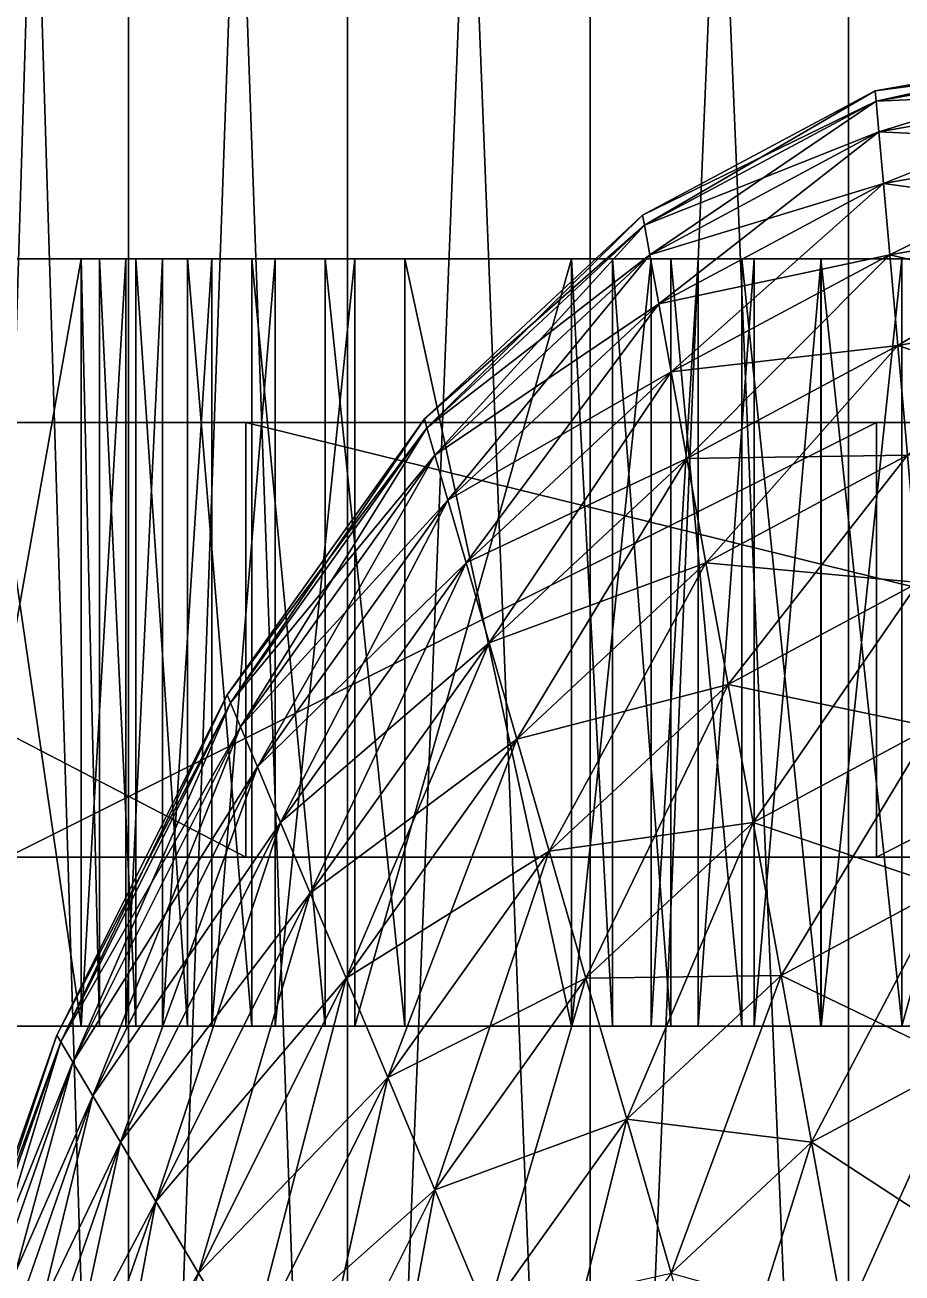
# Model space of a CAD drawing. Header units: metres. Extents: x -1.48 to 1.48, y -3.04 to 2.
# Drawn here: x 0.8869 to 1.0583, y -0.1244 to 0.1196 of the extents above; entities that cross this region are included whole.
import ezdxf

# ---------------------------------------------------------------- set-up
doc = ezdxf.new("R2010")
doc.units = ezdxf.units.M

msp = doc.modelspace()

# ---------------------------------------------------------------- linework, layer by layer
at = {"layer": 'Cylinder 2'}
for points in [[(0.87019, -0.428, -0.08816), (0.90716, 0.772, -0.05119), (0.90716, -0.428, -0.05119)], [(0.87019, -0.428, -0.08816), (0.87019, 0.772, -0.08816), (0.90716, 0.772, -0.05119)], [(0.90716, -0.428, -0.51081), (0.87019, 0.772, -0.47384), (0.87019, -0.428, -0.47384)], [(0.90716, -0.428, -0.51081), (0.90716, 0.772, -0.51081), (0.87019, 0.772, -0.47384)], [(0.90716, -0.428, -0.05119), (0.95, 0.772, -0.02119), (0.95, -0.428, -0.02119)], [(0.90716, -0.428, -0.05119), (0.90716, 0.772, -0.05119), (0.95, 0.772, -0.02119)], [(0.95, -0.428, -0.54081), (0.90716, 0.772, -0.51081), (0.90716, -0.428, -0.51081)], [(0.95, -0.428, -0.54081), (0.95, 0.772, -0.54081), (0.90716, 0.772, -0.51081)], [(0.95, -0.428, -0.02119), (0.99739, 0.772, 0.00091), (0.99739, -0.428, 0.00091)], [(0.95, -0.428, -0.02119), (0.95, 0.772, -0.02119), (0.99739, 0.772, 0.00091)], [(0.99739, -0.428, -0.56291), (0.95, 0.772, -0.54081), (0.95, -0.428, -0.54081)], [(0.99739, -0.428, -0.56291), (0.99739, 0.772, -0.56291), (0.95, 0.772, -0.54081)], [(0.99739, -0.428, 0.00091), (1.0479, 0.772, 0.01444), (1.04791, -0.428, 0.01444)], [(0.99739, -0.428, 0.00091), (0.99739, 0.772, 0.00091), (1.0479, 0.772, 0.01444)], [(1.04791, -0.428, -0.57644), (0.99739, 0.772, -0.56291), (0.99739, -0.428, -0.56291)], [(1.04791, -0.428, -0.57644), (1.0479, 0.772, -0.57644), (0.99739, 0.772, -0.56291)], [(1.04791, -0.428, 0.01444), (1.0479, 0.772, 0.01444), (1.1, 0.772, 0.019)], [(1.1, -0.428, -0.581), (1.0479, 0.772, -0.57644), (1.04791, -0.428, -0.57644)], [(1.1, -0.428, -0.581), (1.1, 0.772, -0.581), (1.0479, 0.772, -0.57644)], [(1.04791, -0.428, 0.01444), (1.1, 0.772, 0.019), (1.1, -0.428, 0.019)]]:
    msp.add_3dface(points, dxfattribs=at)
at = {"layer": 'Prism 12'}
for points in [[(0.9301, -0.04309, 0.06367), (0.76652, 0.04191, 0.16913), (0.76652, -0.04309, 0.16913)], [(0.9301, -0.04309, 0.06367), (0.9301, 0.04191, 0.06367), (0.76652, 0.04191, 0.16913)], [(0.88351, 0.04191, 0.28601), (0.76652, 0.04191, 0.16913), (0.9301, 0.04191, 0.06367)], [(0.88351, -0.04309, 0.28601), (1.05337, 0.04191, 0.18055), (1.05337, -0.04309, 0.18055)], [(0.88351, -0.04309, 0.28601), (0.88351, 0.04191, 0.28601), (1.05337, 0.04191, 0.18055)], [(1.05337, 0.04191, 0.18055), (0.88351, 0.04191, 0.28601), (0.9301, 0.04191, 0.06367)], [(1.275, -0.04309, -0.20477), (0.9301, 0.04191, 0.06367), (0.9301, -0.04309, 0.06367)], [(1.275, -0.04309, -0.20477), (1.275, 0.04191, -0.20477), (0.9301, 0.04191, 0.06367)], [(1.21949, 0.04191, 0.05591), (1.05337, 0.04191, 0.18055), (0.9301, 0.04191, 0.06367)], [(0.9301, 0.04191, 0.06367), (1.275, 0.04191, -0.20477), (1.21949, 0.04191, 0.05591)], [(1.05337, -0.04309, 0.18055), (1.21949, 0.04191, 0.05591), (1.21949, -0.04309, 0.05591)], [(1.05337, -0.04309, 0.18055), (1.05337, 0.04191, 0.18055), (1.21949, 0.04191, 0.05591)], [(0.88351, -0.04309, 0.28601), (0.9301, -0.04309, 0.06367), (0.76652, -0.04309, 0.16913)], [(0.88351, -0.04309, 0.28601), (1.05337, -0.04309, 0.18055), (0.9301, -0.04309, 0.06367)], [(1.21949, -0.04309, 0.05591), (0.9301, -0.04309, 0.06367), (1.05337, -0.04309, 0.18055)], [(1.275, -0.04309, -0.20477), (0.9301, -0.04309, 0.06367), (1.21949, -0.04309, 0.05591)]]:
    msp.add_3dface(points, dxfattribs=at)
at = {"layer": 'Prism 6'}
for points in [[(1.20622, 0.07389, -0.60793), (1.20622, 0.07389, 0.04593), (0.77307, 0.07389, -0.17478)], [(0.99377, 0.07389, -0.60793), (1.20622, 0.07389, -0.60793), (0.77307, 0.07389, -0.17478)], [(0.77307, 0.07389, -0.38722), (0.99377, 0.07389, -0.60793), (0.77307, 0.07389, -0.17478)], [(0.99377, 0.07389, -0.60793), (0.77307, 0.07389, -0.38722), (0.8219, 0.07389, -0.48305)], [(0.77307, 0.07389, -0.17478), (0.99377, 0.07389, 0.04593), (0.8219, 0.07389, -0.07895)], [(1.20622, 0.07389, 0.04593), (0.99377, 0.07389, 0.04593), (0.77307, 0.07389, -0.17478)], [(0.8219, 0.07389, -0.48305), (0.87609, 0.07389, -0.56283), (0.89795, 0.07389, -0.5591)], [(0.89795, 0.07389, -0.5591), (0.99377, 0.07389, -0.60793), (0.8219, 0.07389, -0.48305)], [(0.8219, 0.07389, -0.07895), (0.99377, 0.07389, 0.04593), (0.89795, 0.07389, -0.0029)], [(0.89795, 0.07389, -0.0029), (0.87124, 0.07389, 0.0024), (0.8219, 0.07389, -0.07895)], [(0.87124, -0.07611, 0.0024), (0.89795, 0.07389, -0.0029), (0.89795, -0.07611, -0.0029)], [(0.87124, -0.07611, 0.0024), (0.87124, 0.07389, 0.0024), (0.89795, 0.07389, -0.0029)], [(0.89795, -0.07611, -0.5591), (0.87609, 0.07389, -0.56283), (0.87609, -0.07611, -0.56283)], [(0.89795, -0.07611, -0.5591), (0.89795, 0.07389, -0.5591), (0.87609, 0.07389, -0.56283)], [(0.89795, -0.07611, -0.0029), (0.90665, 0.07389, 0.0343), (0.90665, -0.07611, 0.0343)], [(0.89795, -0.07611, -0.0029), (0.89795, 0.07389, -0.0029), (0.90665, 0.07389, 0.0343)], [(0.90149, -0.07611, -0.58017), (0.89795, 0.07389, -0.5591), (0.89795, -0.07611, -0.5591)], [(0.90149, -0.07611, -0.58017), (0.90149, 0.07389, -0.58017), (0.89795, 0.07389, -0.5591)], [(0.99377, 0.07389, -0.60793), (0.89795, 0.07389, -0.5591), (0.90149, 0.07389, -0.58017)], [(0.95144, 0.07389, 0.05707), (0.89795, 0.07389, -0.0029), (0.99377, 0.07389, 0.04593)], [(0.95144, 0.07389, 0.05707), (0.90665, 0.07389, 0.0343), (0.89795, 0.07389, -0.0029)], [(0.90861, -0.07611, -0.59679), (0.90149, 0.07389, -0.58017), (0.90149, -0.07611, -0.58017)], [(0.90861, -0.07611, -0.59679), (0.90861, 0.07389, -0.59679), (0.90149, 0.07389, -0.58017)], [(0.99377, 0.07389, -0.60793), (0.90149, 0.07389, -0.58017), (0.96121, 0.07389, -0.62053)], [(0.90149, 0.07389, -0.58017), (0.90861, 0.07389, -0.59679), (0.96121, 0.07389, -0.62053)], [(0.90665, -0.07611, 0.0343), (0.91384, 0.07389, 0.04614), (0.91384, -0.07611, 0.04614)], [(0.90665, -0.07611, 0.0343), (0.90665, 0.07389, 0.0343), (0.91384, 0.07389, 0.04614)], [(0.91384, 0.07389, 0.04614), (0.90665, 0.07389, 0.0343), (0.93585, 0.07389, 0.05732)], [(0.95144, 0.07389, 0.05707), (0.93585, 0.07389, 0.05732), (0.90665, 0.07389, 0.0343)], [(0.91873, -0.07611, -0.60906), (0.90861, 0.07389, -0.59679), (0.90861, -0.07611, -0.59679)], [(0.91873, -0.07611, -0.60906), (0.91873, 0.07389, -0.60906), (0.90861, 0.07389, -0.59679)], [(0.90861, 0.07389, -0.59679), (0.94561, 0.07389, -0.62084), (0.96121, 0.07389, -0.62053)], [(0.94561, 0.07389, -0.62084), (0.90861, 0.07389, -0.59679), (0.91873, 0.07389, -0.60906)], [(0.91384, -0.07611, 0.04614), (0.92344, 0.07389, 0.05374), (0.92344, -0.07611, 0.05374)], [(0.91384, -0.07611, 0.04614), (0.91384, 0.07389, 0.04614), (0.92344, 0.07389, 0.05374)], [(0.91384, 0.07389, 0.04614), (0.93585, 0.07389, 0.05732), (0.92344, 0.07389, 0.05374)], [(0.93126, -0.07611, -0.61704), (0.91873, 0.07389, -0.60906), (0.91873, -0.07611, -0.60906)], [(0.93126, -0.07611, -0.61704), (0.93126, 0.07389, -0.61704), (0.91873, 0.07389, -0.60906)], [(0.91873, 0.07389, -0.60906), (0.93126, 0.07389, -0.61704), (0.94561, 0.07389, -0.62084)], [(0.92344, -0.07611, 0.05374), (0.93585, 0.07389, 0.05732), (0.93585, -0.07611, 0.05732)], [(0.92344, -0.07611, 0.05374), (0.92344, 0.07389, 0.05374), (0.93585, 0.07389, 0.05732)], [(0.94561, -0.07611, -0.62084), (0.93126, 0.07389, -0.61704), (0.93126, -0.07611, -0.61704)], [(0.94561, -0.07611, -0.62084), (0.94561, 0.07389, -0.62084), (0.93126, 0.07389, -0.61704)], [(0.93585, -0.07611, 0.05732), (0.95144, 0.07389, 0.05707), (0.95144, -0.07611, 0.05707)], [(0.93585, -0.07611, 0.05732), (0.93585, 0.07389, 0.05732), (0.95144, 0.07389, 0.05707)], [(0.96121, -0.07611, -0.62053), (0.94561, 0.07389, -0.62084), (0.94561, -0.07611, -0.62084)], [(0.96121, -0.07611, -0.62053), (0.96121, 0.07389, -0.62053), (0.94561, 0.07389, -0.62084)], [(0.95144, -0.07611, 0.05707), (0.99377, 0.07389, 0.04593), (0.99377, -0.07611, 0.04593)], [(0.95144, -0.07611, 0.05707), (0.95144, 0.07389, 0.05707), (0.99377, 0.07389, 0.04593)], [(0.99377, -0.07611, -0.60793), (0.96121, 0.07389, -0.62053), (0.96121, -0.07611, -0.62053)], [(0.99377, -0.07611, -0.60793), (0.99377, 0.07389, -0.60793), (0.96121, 0.07389, -0.62053)], [(0.99377, -0.07611, 0.04593), (1.00929, 0.07389, 0.07958), (1.00929, -0.07611, 0.07958)], [(0.99377, -0.07611, 0.04593), (0.99377, 0.07389, 0.04593), (1.00929, 0.07389, 0.07958)], [(1.00178, -0.07611, -0.62402), (0.99377, 0.07389, -0.60793), (0.99377, -0.07611, -0.60793)], [(1.00178, -0.07611, -0.62402), (1.00178, 0.07389, -0.62402), (0.99377, 0.07389, -0.60793)], [(1.1, 0.07389, -0.62475), (1.20622, 0.07389, -0.60793), (0.99377, 0.07389, -0.60793)], [(0.99377, 0.07389, -0.60793), (1.05839, 0.07389, -0.64889), (1.1, 0.07389, -0.62475)], [(1.04245, 0.07389, -0.64869), (1.05839, 0.07389, -0.64889), (0.99377, 0.07389, -0.60793)], [(0.99377, 0.07389, -0.60793), (1.02707, 0.07389, -0.64445), (1.04245, 0.07389, -0.64869)], [(0.99377, 0.07389, -0.60793), (1.00178, 0.07389, -0.62402), (1.02707, 0.07389, -0.64445)], [(1.0583, 0.07389, 0.0913), (0.99377, 0.07389, 0.04593), (1.1, 0.07389, 0.06275)], [(1.00929, 0.07389, 0.07958), (0.99377, 0.07389, 0.04593), (1.0583, 0.07389, 0.0913)], [(0.99377, 0.07389, 0.04593), (1.20622, 0.07389, 0.04593), (1.1, 0.07389, 0.06275)], [(1.01319, -0.07611, -0.63621), (1.00178, 0.07389, -0.62402), (1.00178, -0.07611, -0.62402)], [(1.01319, -0.07611, -0.63621), (1.01319, 0.07389, -0.63621), (1.00178, 0.07389, -0.62402)], [(1.00178, 0.07389, -0.62402), (1.01319, 0.07389, -0.63621), (1.02707, 0.07389, -0.64445)], [(1.00929, -0.07611, 0.07958), (1.01852, 0.07389, 0.09008), (1.01852, -0.07611, 0.09008)], [(1.00929, -0.07611, 0.07958), (1.00929, 0.07389, 0.07958), (1.01852, 0.07389, 0.09008)], [(1.0583, 0.07389, 0.0913), (1.04252, 0.07389, 0.09635), (1.00929, 0.07389, 0.07958)], [(1.04252, 0.07389, 0.09635), (1.01852, 0.07389, 0.09008), (1.00929, 0.07389, 0.07958)], [(1.02707, -0.07611, -0.64445), (1.01319, 0.07389, -0.63621), (1.01319, -0.07611, -0.63621)], [(1.02707, -0.07611, -0.64445), (1.02707, 0.07389, -0.64445), (1.01319, 0.07389, -0.63621)], [(1.01852, -0.07611, 0.09008), (1.02943, 0.07389, 0.0958), (1.02943, -0.07611, 0.0958)], [(1.01852, -0.07611, 0.09008), (1.01852, 0.07389, 0.09008), (1.02943, 0.07389, 0.0958)], [(1.04252, 0.07389, 0.09635), (1.02943, 0.07389, 0.0958), (1.01852, 0.07389, 0.09008)], [(1.04245, -0.07611, -0.64869), (1.02707, 0.07389, -0.64445), (1.02707, -0.07611, -0.64445)], [(1.04245, -0.07611, -0.64869), (1.04245, 0.07389, -0.64869), (1.02707, 0.07389, -0.64445)], [(1.02943, -0.07611, 0.0958), (1.04252, 0.07389, 0.09635), (1.04252, -0.07611, 0.09635)], [(1.02943, -0.07611, 0.0958), (1.02943, 0.07389, 0.0958), (1.04252, 0.07389, 0.09635)], [(1.05839, -0.07611, -0.64889), (1.04245, 0.07389, -0.64869), (1.04245, -0.07611, -0.64869)], [(1.05839, -0.07611, -0.64889), (1.05839, 0.07389, -0.64889), (1.04245, 0.07389, -0.64869)], [(1.04252, -0.07611, 0.09635), (1.0583, 0.07389, 0.0913), (1.0583, -0.07611, 0.0913)], [(1.04252, -0.07611, 0.09635), (1.04252, 0.07389, 0.09635), (1.0583, 0.07389, 0.0913)], [(1.0583, -0.07611, 0.0913), (1.1, 0.07389, 0.06275), (1.1, -0.07611, 0.06275)], [(1.0583, -0.07611, 0.0913), (1.0583, 0.07389, 0.0913), (1.1, 0.07389, 0.06275)], [(0.77307, -0.07611, -0.38722), (0.99377, -0.07611, -0.60793), (0.8219, -0.07611, -0.48305)], [(0.77307, -0.07611, -0.17478), (0.99377, -0.07611, -0.60793), (0.77307, -0.07611, -0.38722)], [(0.99377, -0.07611, -0.60793), (0.77307, -0.07611, -0.17478), (1.20622, -0.07611, -0.60793)], [(0.8219, -0.07611, -0.07895), (0.99377, -0.07611, 0.04593), (0.77307, -0.07611, -0.17478)], [(0.99377, -0.07611, 0.04593), (1.20622, -0.07611, 0.04593), (0.77307, -0.07611, -0.17478)], [(1.20622, -0.07611, 0.04593), (1.20622, -0.07611, -0.60793), (0.77307, -0.07611, -0.17478)], [(0.89795, -0.07611, -0.5591), (0.87609, -0.07611, -0.56283), (0.8219, -0.07611, -0.48305)], [(0.99377, -0.07611, -0.60793), (0.89795, -0.07611, -0.5591), (0.8219, -0.07611, -0.48305)], [(0.99377, -0.07611, 0.04593), (0.8219, -0.07611, -0.07895), (0.89795, -0.07611, -0.0029)], [(0.89795, -0.07611, -0.0029), (0.8219, -0.07611, -0.07895), (0.87124, -0.07611, 0.0024)], [(0.89795, -0.07611, -0.5591), (0.99377, -0.07611, -0.60793), (0.90149, -0.07611, -0.58017)], [(0.89795, -0.07611, -0.0029), (0.90665, -0.07611, 0.0343), (0.95144, -0.07611, 0.05707)], [(0.99377, -0.07611, 0.04593), (0.89795, -0.07611, -0.0029), (0.95144, -0.07611, 0.05707)], [(0.90149, -0.07611, -0.58017), (0.96121, -0.07611, -0.62053), (0.90861, -0.07611, -0.59679)], [(0.96121, -0.07611, -0.62053), (0.90149, -0.07611, -0.58017), (0.99377, -0.07611, -0.60793)], [(0.90665, -0.07611, 0.0343), (0.91384, -0.07611, 0.04614), (0.93585, -0.07611, 0.05732)], [(0.90665, -0.07611, 0.0343), (0.93585, -0.07611, 0.05732), (0.95144, -0.07611, 0.05707)], [(0.90861, -0.07611, -0.59679), (0.96121, -0.07611, -0.62053), (0.94561, -0.07611, -0.62084)], [(0.90861, -0.07611, -0.59679), (0.94561, -0.07611, -0.62084), (0.91873, -0.07611, -0.60906)], [(0.93585, -0.07611, 0.05732), (0.91384, -0.07611, 0.04614), (0.92344, -0.07611, 0.05374)], [(0.91873, -0.07611, -0.60906), (0.94561, -0.07611, -0.62084), (0.93126, -0.07611, -0.61704)], [(1.05839, -0.07611, -0.64889), (1.04245, -0.07611, -0.64869), (0.99377, -0.07611, -0.60793)], [(1.02707, -0.07611, -0.64445), (0.99377, -0.07611, -0.60793), (1.04245, -0.07611, -0.64869)], [(1.00178, -0.07611, -0.62402), (0.99377, -0.07611, -0.60793), (1.02707, -0.07611, -0.64445)], [(1.05839, -0.07611, -0.64889), (0.99377, -0.07611, -0.60793), (1.1, -0.07611, -0.62475)], [(1.0583, -0.07611, 0.0913), (0.99377, -0.07611, 0.04593), (1.00929, -0.07611, 0.07958)], [(1.1, -0.07611, 0.06275), (0.99377, -0.07611, 0.04593), (1.0583, -0.07611, 0.0913)], [(1.20622, -0.07611, 0.04593), (0.99377, -0.07611, 0.04593), (1.1, -0.07611, 0.06275)], [(1.20622, -0.07611, -0.60793), (1.1, -0.07611, -0.62475), (0.99377, -0.07611, -0.60793)], [(1.02707, -0.07611, -0.64445), (1.01319, -0.07611, -0.63621), (1.00178, -0.07611, -0.62402)], [(1.00929, -0.07611, 0.07958), (1.04252, -0.07611, 0.09635), (1.0583, -0.07611, 0.0913)], [(1.04252, -0.07611, 0.09635), (1.00929, -0.07611, 0.07958), (1.01852, -0.07611, 0.09008)], [(1.02943, -0.07611, 0.0958), (1.04252, -0.07611, 0.09635), (1.01852, -0.07611, 0.09008)]]:
    msp.add_3dface(points, dxfattribs=at)
at = {"layer": 'Sphere 1'}
for points in [[(1.05329, 0.10477, -0.25747), (1.05311, 0.1068, -0.281), (1.1, 0.115, -0.281)], [(1.05311, 0.1068, -0.281), (1.1, 0.11295, -0.30453), (1.1, 0.115, -0.281)], [(1.05329, 0.10477, -0.25747), (1.1, 0.115, -0.281), (1.1, 0.11295, -0.25747)], [(1.05311, 0.1068, -0.281), (1.05329, 0.10477, -0.30453), (1.1, 0.11295, -0.30453)], [(1.05383, 0.09872, -0.23412), (1.05329, 0.10477, -0.25747), (1.1, 0.11295, -0.25747)], [(1.05329, 0.10477, -0.30453), (1.1, 0.1068, -0.32789), (1.1, 0.11295, -0.30453)], [(1.05383, 0.09872, -0.23412), (1.1, 0.11295, -0.25747), (1.1, 0.1068, -0.23412)], [(1.00801, 0.0805, -0.25747), (1.00765, 0.08243, -0.281), (1.05311, 0.1068, -0.281)], [(1.00765, 0.08243, -0.281), (1.05329, 0.10477, -0.30453), (1.05311, 0.1068, -0.281)], [(1.00801, 0.0805, -0.25747), (1.05311, 0.1068, -0.281), (1.05329, 0.10477, -0.25747)], [(1.05329, 0.10477, -0.30453), (1.05383, 0.09872, -0.32789), (1.1, 0.1068, -0.32789)], [(1.05471, 0.08868, -0.21112), (1.05383, 0.09872, -0.23412), (1.1, 0.1068, -0.23412)], [(1.05383, 0.09872, -0.32789), (1.1, 0.0966, -0.35088), (1.1, 0.1068, -0.32789)], [(1.05471, 0.08868, -0.21112), (1.1, 0.1068, -0.23412), (1.1, 0.0966, -0.21112)], [(1.00765, 0.08243, -0.281), (1.00801, 0.0805, -0.30453), (1.05329, 0.10477, -0.30453)], [(1.00906, 0.07473, -0.23412), (1.00801, 0.0805, -0.25747), (1.05329, 0.10477, -0.25747)], [(1.00801, 0.0805, -0.30453), (1.05383, 0.09872, -0.32789), (1.05329, 0.10477, -0.30453)], [(1.00906, 0.07473, -0.23412), (1.05329, 0.10477, -0.25747), (1.05383, 0.09872, -0.23412)], [(1.00801, 0.0805, -0.30453), (1.00906, 0.07473, -0.32789), (1.05383, 0.09872, -0.32789)], [(1.0108, 0.06514, -0.21112), (1.00906, 0.07473, -0.23412), (1.05383, 0.09872, -0.23412)], [(1.00906, 0.07473, -0.32789), (1.05471, 0.08868, -0.35088), (1.05383, 0.09872, -0.32789)], [(1.0108, 0.06514, -0.21112), (1.05383, 0.09872, -0.23412), (1.05471, 0.08868, -0.21112)], [(1.05383, 0.09872, -0.32789), (1.05471, 0.08868, -0.35088), (1.1, 0.0966, -0.35088)], [(1.05594, 0.07473, -0.18865), (1.05471, 0.08868, -0.21112), (1.1, 0.0966, -0.21112)], [(1.05471, 0.08868, -0.35088), (1.1, 0.08243, -0.37335), (1.1, 0.0966, -0.35088)], [(1.05594, 0.07473, -0.18865), (1.1, 0.0966, -0.21112), (1.1, 0.08243, -0.18865)], [(1.00906, 0.07473, -0.32789), (1.0108, 0.06514, -0.35088), (1.05471, 0.08868, -0.35088)], [(1.01322, 0.05183, -0.18865), (1.0108, 0.06514, -0.21112), (1.05471, 0.08868, -0.21112)], [(1.0108, 0.06514, -0.35088), (1.05594, 0.07473, -0.37335), (1.05471, 0.08868, -0.35088)], [(1.01322, 0.05183, -0.18865), (1.05471, 0.08868, -0.21112), (1.05594, 0.07473, -0.18865)], [(1.05471, 0.08868, -0.35088), (1.05594, 0.07473, -0.37335), (1.1, 0.08243, -0.37335)], [(0.96551, 0.04087, -0.25747), (0.965, 0.04265, -0.281), (1.00765, 0.08243, -0.281)], [(0.965, 0.04265, -0.281), (1.00801, 0.0805, -0.30453), (1.00765, 0.08243, -0.281)], [(0.96551, 0.04087, -0.25747), (1.00765, 0.08243, -0.281), (1.00801, 0.0805, -0.25747)], [(1.05751, 0.05697, -0.16689), (1.05594, 0.07473, -0.18865), (1.1, 0.08243, -0.18865)], [(1.05594, 0.07473, -0.37335), (1.1, 0.06441, -0.39511), (1.1, 0.08243, -0.37335)], [(1.05751, 0.05697, -0.16689), (1.1, 0.08243, -0.18865), (1.1, 0.06441, -0.16689)], [(0.965, 0.04265, -0.281), (0.96551, 0.04087, -0.30453), (1.00801, 0.0805, -0.30453)], [(0.96705, 0.03555, -0.23412), (0.96551, 0.04087, -0.25747), (1.00801, 0.0805, -0.25747)], [(0.96551, 0.04087, -0.30453), (1.00906, 0.07473, -0.32789), (1.00801, 0.0805, -0.30453)], [(0.96705, 0.03555, -0.23412), (1.00801, 0.0805, -0.25747), (1.00906, 0.07473, -0.23412)], [(0.96551, 0.04087, -0.30453), (0.96705, 0.03555, -0.32789), (1.00906, 0.07473, -0.32789)], [(0.9696, 0.02672, -0.21112), (0.96705, 0.03555, -0.23412), (1.00906, 0.07473, -0.23412)], [(0.96705, 0.03555, -0.32789), (1.0108, 0.06514, -0.35088), (1.00906, 0.07473, -0.32789)], [(0.9696, 0.02672, -0.21112), (1.00906, 0.07473, -0.23412), (1.0108, 0.06514, -0.21112)], [(1.0108, 0.06514, -0.35088), (1.01322, 0.05183, -0.37335), (1.05594, 0.07473, -0.37335)], [(1.01631, 0.03489, -0.16689), (1.01322, 0.05183, -0.18865), (1.05594, 0.07473, -0.18865)], [(1.01322, 0.05183, -0.37335), (1.05751, 0.05697, -0.39511), (1.05594, 0.07473, -0.37335)], [(1.01631, 0.03489, -0.16689), (1.05594, 0.07473, -0.18865), (1.05751, 0.05697, -0.16689)], [(1.05594, 0.07473, -0.37335), (1.05751, 0.05697, -0.39511), (1.1, 0.06441, -0.39511)], [(0.96705, 0.03555, -0.32789), (0.9696, 0.02672, -0.35088), (1.0108, 0.06514, -0.35088)], [(0.97314, 0.01445, -0.18865), (0.9696, 0.02672, -0.21112), (1.0108, 0.06514, -0.21112)], [(0.9696, 0.02672, -0.35088), (1.01322, 0.05183, -0.37335), (1.0108, 0.06514, -0.35088)], [(0.97314, 0.01445, -0.18865), (1.0108, 0.06514, -0.21112), (1.01322, 0.05183, -0.18865)], [(1.0594, 0.03555, -0.146), (1.05751, 0.05697, -0.16689), (1.1, 0.06441, -0.16689)], [(1.05751, 0.05697, -0.39511), (1.1, 0.04265, -0.416), (1.1, 0.06441, -0.39511)], [(1.01322, 0.05183, -0.37335), (1.01631, 0.03489, -0.39511), (1.05751, 0.05697, -0.39511)], [(1.02003, 0.01445, -0.146), (1.01631, 0.03489, -0.16689), (1.05751, 0.05697, -0.16689)], [(1.01631, 0.03489, -0.39511), (1.0594, 0.03555, -0.416), (1.05751, 0.05697, -0.39511)], [(1.02003, 0.01445, -0.146), (1.05751, 0.05697, -0.16689), (1.0594, 0.03555, -0.146)], [(1.05751, 0.05697, -0.39511), (1.0594, 0.03555, -0.416), (1.1, 0.04265, -0.416)], [(0.9696, 0.02672, -0.35088), (0.97314, 0.01445, -0.37335), (1.01322, 0.05183, -0.37335)], [(0.97765, -0.00116, -0.16689), (0.97314, 0.01445, -0.18865), (1.01322, 0.05183, -0.18865)], [(0.97314, 0.01445, -0.37335), (1.01631, 0.03489, -0.39511), (1.01322, 0.05183, -0.37335)], [(0.97765, -0.00116, -0.16689), (1.01322, 0.05183, -0.18865), (1.01631, 0.03489, -0.16689)], [(0.92711, -0.01291, -0.25747), (0.92645, -0.01134, -0.281), (0.965, 0.04265, -0.281)], [(0.92645, -0.01134, -0.281), (0.96551, 0.04087, -0.30453), (0.965, 0.04265, -0.281)], [(0.92711, -0.01291, -0.25747), (0.965, 0.04265, -0.281), (0.96551, 0.04087, -0.25747)], [(0.92645, -0.01134, -0.281), (0.92711, -0.01291, -0.30453), (0.96551, 0.04087, -0.30453)], [(0.92908, -0.01762, -0.23412), (0.92711, -0.01291, -0.25747), (0.96551, 0.04087, -0.25747)], [(0.92711, -0.01291, -0.30453), (0.96705, 0.03555, -0.32789), (0.96551, 0.04087, -0.30453)], [(0.92908, -0.01762, -0.23412), (0.96551, 0.04087, -0.25747), (0.96705, 0.03555, -0.23412)], [(0.92711, -0.01291, -0.30453), (0.92908, -0.01762, -0.32789), (0.96705, 0.03555, -0.32789)], [(0.93236, -0.02543, -0.21112), (0.92908, -0.01762, -0.23412), (0.96705, 0.03555, -0.23412)], [(0.92908, -0.01762, -0.32789), (0.9696, 0.02672, -0.35088), (0.96705, 0.03555, -0.32789)], [(0.93236, -0.02543, -0.21112), (0.96705, 0.03555, -0.23412), (0.9696, 0.02672, -0.21112)], [(0.97314, 0.01445, -0.37335), (0.97765, -0.00116, -0.39511), (1.01631, 0.03489, -0.39511)], [(0.98309, -0.02, -0.146), (0.97765, -0.00116, -0.16689), (1.01631, 0.03489, -0.16689)], [(0.97765, -0.00116, -0.39511), (1.02003, 0.01445, -0.416), (1.01631, 0.03489, -0.39511)], [(0.98309, -0.02, -0.146), (1.01631, 0.03489, -0.16689), (1.02003, 0.01445, -0.146)], [(1.01631, 0.03489, -0.39511), (1.02003, 0.01445, -0.416), (1.0594, 0.03555, -0.416)], [(1.02435, -0.00933, -0.12613), (1.02003, 0.01445, -0.146), (1.0594, 0.03555, -0.146)], [(1.02003, 0.01445, -0.416), (1.06159, 0.01062, -0.43587), (1.0594, 0.03555, -0.416)], [(1.02435, -0.00933, -0.12613), (1.0594, 0.03555, -0.146), (1.06159, 0.01062, -0.12613)], [(0.92908, -0.01762, -0.32789), (0.93236, -0.02543, -0.35088), (0.9696, 0.02672, -0.35088)], [(0.93691, -0.03628, -0.18865), (0.93236, -0.02543, -0.21112), (0.9696, 0.02672, -0.21112)], [(0.93236, -0.02543, -0.35088), (0.97314, 0.01445, -0.37335), (0.9696, 0.02672, -0.35088)], [(0.93691, -0.03628, -0.18865), (0.9696, 0.02672, -0.21112), (0.97314, 0.01445, -0.18865)], [(0.93236, -0.02543, -0.35088), (0.93691, -0.03628, -0.37335), (0.97314, 0.01445, -0.37335)], [(0.94271, -0.05009, -0.16689), (0.93691, -0.03628, -0.18865), (0.97314, 0.01445, -0.18865)], [(0.93691, -0.03628, -0.37335), (0.97765, -0.00116, -0.39511), (0.97314, 0.01445, -0.37335)], [(0.94271, -0.05009, -0.16689), (0.97314, 0.01445, -0.18865), (0.97765, -0.00116, -0.16689)], [(0.97765, -0.00116, -0.39511), (0.98309, -0.02, -0.416), (1.02003, 0.01445, -0.416)], [(0.98941, -0.04192, -0.12613), (0.98309, -0.02, -0.146), (1.02003, 0.01445, -0.146)], [(0.98309, -0.02, -0.416), (1.02435, -0.00933, -0.43587), (1.02003, 0.01445, -0.416)], [(0.98941, -0.04192, -0.12613), (1.02003, 0.01445, -0.146), (1.02435, -0.00933, -0.12613)], [(1.02003, 0.01445, -0.416), (1.02435, -0.00933, -0.43587), (1.06159, 0.01062, -0.43587)], [(1.02926, -0.03628, -0.10745), (1.02435, -0.00933, -0.12613), (1.06159, 0.01062, -0.12613)], [(1.02435, -0.00933, -0.43587), (1.06408, -0.01762, -0.45455), (1.06159, 0.01062, -0.43587)], [(1.02926, -0.03628, -0.10745), (1.06159, 0.01062, -0.12613), (1.06408, -0.01762, -0.10745)], [(0.93691, -0.03628, -0.37335), (0.94271, -0.05009, -0.39511), (0.97765, -0.00116, -0.39511)], [(0.9497, -0.06676, -0.146), (0.94271, -0.05009, -0.16689), (0.97765, -0.00116, -0.16689)], [(0.94271, -0.05009, -0.39511), (0.98309, -0.02, -0.416), (0.97765, -0.00116, -0.39511)], [(0.9497, -0.06676, -0.146), (0.97765, -0.00116, -0.16689), (0.98309, -0.02, -0.146)], [(0.98309, -0.02, -0.416), (0.98941, -0.04192, -0.43587), (1.02435, -0.00933, -0.43587)], [(0.99658, -0.06676, -0.10745), (0.98941, -0.04192, -0.12613), (1.02435, -0.00933, -0.12613)], [(0.98941, -0.04192, -0.43587), (1.02926, -0.03628, -0.45455), (1.02435, -0.00933, -0.43587)], [(0.99658, -0.06676, -0.10745), (1.02435, -0.00933, -0.12613), (1.02926, -0.03628, -0.10745)], [(1.02435, -0.00933, -0.43587), (1.02926, -0.03628, -0.45455), (1.06408, -0.01762, -0.45455)], [(0.89395, -0.07922, -0.25747), (0.89317, -0.07789, -0.281), (0.92645, -0.01134, -0.281)], [(0.89317, -0.07789, -0.281), (0.92711, -0.01291, -0.30453), (0.92645, -0.01134, -0.281)], [(0.89395, -0.07922, -0.25747), (0.92645, -0.01134, -0.281), (0.92711, -0.01291, -0.25747)], [(0.89317, -0.07789, -0.281), (0.89395, -0.07922, -0.30453), (0.92711, -0.01291, -0.30453)], [(0.89631, -0.08317, -0.23412), (0.89395, -0.07922, -0.25747), (0.92711, -0.01291, -0.25747)], [(0.89395, -0.07922, -0.30453), (0.92908, -0.01762, -0.32789), (0.92711, -0.01291, -0.30453)], [(0.89631, -0.08317, -0.23412), (0.92711, -0.01291, -0.25747), (0.92908, -0.01762, -0.23412)], [(0.89395, -0.07922, -0.30453), (0.89631, -0.08317, -0.32789), (0.92908, -0.01762, -0.32789)], [(0.90022, -0.08972, -0.21112), (0.89631, -0.08317, -0.23412), (0.92908, -0.01762, -0.23412)], [(0.89631, -0.08317, -0.32789), (0.93236, -0.02543, -0.35088), (0.92908, -0.01762, -0.32789)], [(0.90022, -0.08972, -0.21112), (0.92908, -0.01762, -0.23412), (0.93236, -0.02543, -0.21112)], [(1.0347, -0.06619, -0.09008), (1.02926, -0.03628, -0.10745), (1.06408, -0.01762, -0.10745)], [(1.02926, -0.03628, -0.45455), (1.06685, -0.04896, -0.47192), (1.06408, -0.01762, -0.45455)], [(1.0347, -0.06619, -0.09008), (1.06408, -0.01762, -0.10745), (1.06685, -0.04896, -0.09008)], [(0.94271, -0.05009, -0.39511), (0.9497, -0.06676, -0.416), (0.98309, -0.02, -0.416)], [(0.95783, -0.08615, -0.12613), (0.9497, -0.06676, -0.146), (0.98309, -0.02, -0.146)], [(0.9497, -0.06676, -0.416), (0.98941, -0.04192, -0.43587), (0.98309, -0.02, -0.416)], [(0.95783, -0.08615, -0.12613), (0.98309, -0.02, -0.146), (0.98941, -0.04192, -0.12613)], [(0.89631, -0.08317, -0.32789), (0.90022, -0.08972, -0.35088), (0.93236, -0.02543, -0.35088)], [(0.90564, -0.09883, -0.18865), (0.90022, -0.08972, -0.21112), (0.93236, -0.02543, -0.21112)], [(0.90022, -0.08972, -0.35088), (0.93691, -0.03628, -0.37335), (0.93236, -0.02543, -0.35088)], [(0.90564, -0.09883, -0.18865), (0.93236, -0.02543, -0.21112), (0.93691, -0.03628, -0.18865)], [(0.90022, -0.08972, -0.35088), (0.90564, -0.09883, -0.37335), (0.93691, -0.03628, -0.37335)], [(0.91255, -0.11042, -0.16689), (0.90564, -0.09883, -0.18865), (0.93691, -0.03628, -0.18865)], [(0.90564, -0.09883, -0.37335), (0.94271, -0.05009, -0.39511), (0.93691, -0.03628, -0.37335)], [(0.91255, -0.11042, -0.16689), (0.93691, -0.03628, -0.18865), (0.94271, -0.05009, -0.16689)], [(0.98941, -0.04192, -0.43587), (0.99658, -0.06676, -0.45455), (1.02926, -0.03628, -0.45455)], [(1.00454, -0.09432, -0.09008), (0.99658, -0.06676, -0.10745), (1.02926, -0.03628, -0.10745)], [(0.99658, -0.06676, -0.45455), (1.0347, -0.06619, -0.47192), (1.02926, -0.03628, -0.45455)], [(1.00454, -0.09432, -0.09008), (1.02926, -0.03628, -0.10745), (1.0347, -0.06619, -0.09008)], [(1.02926, -0.03628, -0.45455), (1.0347, -0.06619, -0.47192), (1.06685, -0.04896, -0.47192)], [(0.9497, -0.06676, -0.416), (0.95783, -0.08615, -0.43587), (0.98941, -0.04192, -0.43587)], [(0.96705, -0.10811, -0.10745), (0.95783, -0.08615, -0.12613), (0.98941, -0.04192, -0.12613)], [(0.95783, -0.08615, -0.43587), (0.99658, -0.06676, -0.45455), (0.98941, -0.04192, -0.43587)], [(0.96705, -0.10811, -0.10745), (0.98941, -0.04192, -0.12613), (0.99658, -0.06676, -0.10745)], [(0.90564, -0.09883, -0.37335), (0.91255, -0.11042, -0.39511), (0.94271, -0.05009, -0.39511)], [(0.92088, -0.1244, -0.146), (0.91255, -0.11042, -0.16689), (0.94271, -0.05009, -0.16689)], [(0.91255, -0.11042, -0.39511), (0.9497, -0.06676, -0.416), (0.94271, -0.05009, -0.39511)], [(0.92088, -0.1244, -0.146), (0.94271, -0.05009, -0.16689), (0.9497, -0.06676, -0.146)], [(1.04064, -0.09883, -0.07417), (1.0347, -0.06619, -0.09008), (1.06685, -0.04896, -0.09008)], [(1.0347, -0.06619, -0.47192), (1.06986, -0.08317, -0.48783), (1.06685, -0.04896, -0.47192)], [(1.04064, -0.09883, -0.07417), (1.06685, -0.04896, -0.09008), (1.06986, -0.08317, -0.07417)], [(0.91255, -0.11042, -0.39511), (0.92088, -0.1244, -0.416), (0.9497, -0.06676, -0.416)], [(0.93057, -0.14067, -0.12613), (0.92088, -0.1244, -0.146), (0.9497, -0.06676, -0.146)], [(0.92088, -0.1244, -0.416), (0.95783, -0.08615, -0.43587), (0.9497, -0.06676, -0.416)], [(0.93057, -0.14067, -0.12613), (0.9497, -0.06676, -0.146), (0.95783, -0.08615, -0.12613)], [(0.95783, -0.08615, -0.43587), (0.96705, -0.10811, -0.45455), (0.99658, -0.06676, -0.45455)], [(0.97728, -0.13249, -0.09008), (0.96705, -0.10811, -0.10745), (0.99658, -0.06676, -0.10745)], [(0.96705, -0.10811, -0.45455), (1.00454, -0.09432, -0.47192), (0.99658, -0.06676, -0.45455)], [(0.97728, -0.13249, -0.09008), (0.99658, -0.06676, -0.10745), (1.00454, -0.09432, -0.09008)], [(0.99658, -0.06676, -0.45455), (1.00454, -0.09432, -0.47192), (1.0347, -0.06619, -0.47192)], [(1.01322, -0.1244, -0.07417), (1.00454, -0.09432, -0.09008), (1.0347, -0.06619, -0.09008)], [(1.00454, -0.09432, -0.47192), (1.04064, -0.09883, -0.48783), (1.0347, -0.06619, -0.47192)], [(1.01322, -0.1244, -0.07417), (1.0347, -0.06619, -0.09008), (1.04064, -0.09883, -0.07417)], [(1.0347, -0.06619, -0.47192), (1.04064, -0.09883, -0.48783), (1.06986, -0.08317, -0.48783)], [(0.86706, -0.15603, -0.25747), (0.86617, -0.155, -0.281), (0.89317, -0.07789, -0.281)], [(0.86617, -0.155, -0.281), (0.89395, -0.07922, -0.30453), (0.89317, -0.07789, -0.281)], [(0.86706, -0.15603, -0.25747), (0.89317, -0.07789, -0.281), (0.89395, -0.07922, -0.25747)], [(0.86617, -0.155, -0.281), (0.86706, -0.15603, -0.30453), (0.89395, -0.07922, -0.30453)], [(0.86973, -0.1591, -0.23412), (0.86706, -0.15603, -0.25747), (0.89395, -0.07922, -0.25747)], [(0.86706, -0.15603, -0.30453), (0.89631, -0.08317, -0.32789), (0.89395, -0.07922, -0.30453)], [(0.86973, -0.1591, -0.23412), (0.89395, -0.07922, -0.25747), (0.89631, -0.08317, -0.23412)], [(0.86706, -0.15603, -0.30453), (0.86973, -0.1591, -0.32789), (0.89631, -0.08317, -0.32789)], [(0.87414, -0.1642, -0.21112), (0.86973, -0.1591, -0.23412), (0.89631, -0.08317, -0.23412)], [(0.86973, -0.1591, -0.32789), (0.90022, -0.08972, -0.35088), (0.89631, -0.08317, -0.32789)], [(0.87414, -0.1642, -0.21112), (0.89631, -0.08317, -0.23412), (0.90022, -0.08972, -0.21112)], [(1.04703, -0.13395, -0.05983), (1.04064, -0.09883, -0.07417), (1.06986, -0.08317, -0.07417)], [(1.04064, -0.09883, -0.48783), (1.07311, -0.11997, -0.50217), (1.06986, -0.08317, -0.48783)], [(1.04703, -0.13395, -0.05983), (1.06986, -0.08317, -0.07417), (1.07311, -0.11997, -0.05983)], [(0.92088, -0.1244, -0.416), (0.93057, -0.14067, -0.43587), (0.95783, -0.08615, -0.43587)], [(0.94156, -0.1591, -0.10745), (0.93057, -0.14067, -0.12613), (0.95783, -0.08615, -0.12613)], [(0.93057, -0.14067, -0.43587), (0.96705, -0.10811, -0.45455), (0.95783, -0.08615, -0.43587)], [(0.94156, -0.1591, -0.10745), (0.95783, -0.08615, -0.12613), (0.96705, -0.10811, -0.10745)], [(0.86973, -0.1591, -0.32789), (0.87414, -0.1642, -0.35088), (0.90022, -0.08972, -0.35088)], [(0.88027, -0.17128, -0.18865), (0.87414, -0.1642, -0.21112), (0.90022, -0.08972, -0.21112)], [(0.87414, -0.1642, -0.35088), (0.90564, -0.09883, -0.37335), (0.90022, -0.08972, -0.35088)], [(0.88027, -0.17128, -0.18865), (0.90022, -0.08972, -0.21112), (0.90564, -0.09883, -0.18865)], [(0.96705, -0.10811, -0.45455), (0.97728, -0.13249, -0.47192), (1.00454, -0.09432, -0.47192)], [(0.98844, -0.1591, -0.07417), (0.97728, -0.13249, -0.09008), (1.00454, -0.09432, -0.09008)], [(0.97728, -0.13249, -0.47192), (1.01322, -0.1244, -0.48783), (1.00454, -0.09432, -0.47192)], [(0.98844, -0.1591, -0.07417), (1.00454, -0.09432, -0.09008), (1.01322, -0.1244, -0.07417)], [(1.00454, -0.09432, -0.47192), (1.01322, -0.1244, -0.48783), (1.04064, -0.09883, -0.48783)], [(0.87414, -0.1642, -0.35088), (0.88027, -0.17128, -0.37335), (0.90564, -0.09883, -0.37335)], [(0.88808, -0.1803, -0.16689), (0.88027, -0.17128, -0.18865), (0.90564, -0.09883, -0.18865)], [(0.88027, -0.17128, -0.37335), (0.91255, -0.11042, -0.39511), (0.90564, -0.09883, -0.37335)], [(0.88808, -0.1803, -0.16689), (0.90564, -0.09883, -0.18865), (0.91255, -0.11042, -0.16689)], [(1.02257, -0.15676, -0.05983), (1.01322, -0.1244, -0.07417), (1.04064, -0.09883, -0.07417)], [(1.01322, -0.1244, -0.48783), (1.04703, -0.13395, -0.50217), (1.04064, -0.09883, -0.48783)], [(1.02257, -0.15676, -0.05983), (1.04064, -0.09883, -0.07417), (1.04703, -0.13395, -0.05983)], [(1.04064, -0.09883, -0.48783), (1.04703, -0.13395, -0.50217), (1.07311, -0.11997, -0.50217)], [(0.93057, -0.14067, -0.43587), (0.94156, -0.1591, -0.45455), (0.96705, -0.10811, -0.45455)], [(0.95375, -0.17956, -0.09008), (0.94156, -0.1591, -0.10745), (0.96705, -0.10811, -0.10745)], [(0.94156, -0.1591, -0.45455), (0.97728, -0.13249, -0.47192), (0.96705, -0.10811, -0.45455)], [(0.95375, -0.17956, -0.09008), (0.96705, -0.10811, -0.10745), (0.97728, -0.13249, -0.09008)], [(0.88027, -0.17128, -0.37335), (0.88808, -0.1803, -0.39511), (0.91255, -0.11042, -0.39511)], [(0.8975, -0.19117, -0.146), (0.88808, -0.1803, -0.16689), (0.91255, -0.11042, -0.16689)], [(0.88808, -0.1803, -0.39511), (0.92088, -0.1244, -0.416), (0.91255, -0.11042, -0.39511)], [(0.8975, -0.19117, -0.146), (0.91255, -0.11042, -0.16689), (0.92088, -0.1244, -0.146)], [(1.05383, -0.17128, -0.04717), (1.04703, -0.13395, -0.05983), (1.07311, -0.11997, -0.05983)], [(1.04703, -0.13395, -0.50217), (1.07656, -0.1591, -0.51483), (1.07311, -0.11997, -0.50217)], [(1.05383, -0.17128, -0.04717), (1.07311, -0.11997, -0.05983), (1.07656, -0.1591, -0.04717)]]:
    msp.add_3dface(points, dxfattribs=at)

doc.saveas('drawing.dxf')
